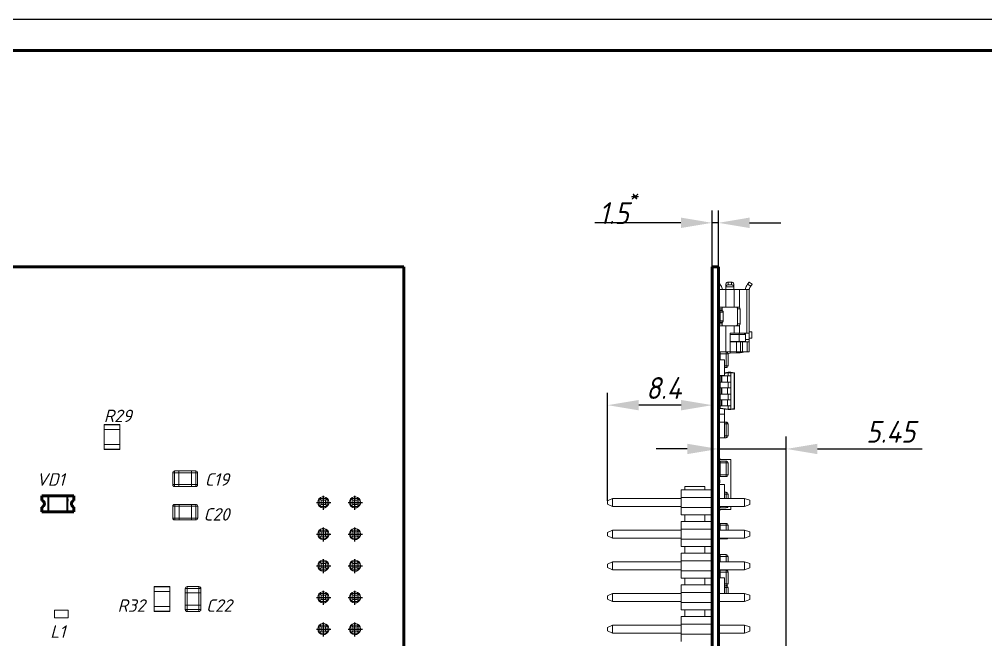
# Model space of a CAD drawing. Header units: millimetres. Extents: x 143 to 740, y 82 to 502.
# Drawn here: x 344.9 to 500, y 402.5 to 502 of the extents above; entities that cross this region are included whole.
import ezdxf

# ---------------------------------------------------------------- set-up
doc = ezdxf.new("R2010")
doc.units = ezdxf.units.MM
doc.header["$LTSCALE"] = 0.5
doc.linetypes.add('штрихпунктирная2', pattern=[12.7, 6.35, -3.175, 0, -3.175])
doc.layers.get('0').update_dxf_attribs({"lineweight": 60})
doc.layers.get('Defpoints').update_dxf_attribs({"color": 5})
doc.layers.add('Осевая', color=7, linetype='штрихпунктирная2')
doc.styles.get("Standard").update_dxf_attribs({"font": 'isocpeui.ttf', "width": 0.9})
doc.dimstyles.new('Standart', dxfattribs={"dimtxt": 5, "dimasz": 5, "dimexe": 2, "dimexo": 0, "dimgap": 1, "dimtad": 1, "dimtoh": 1, "dimdec": 0, "dimtxsty": 'Standard', "dimcen": 2.5, "dimadec": 0, "dimazin": 0, "dimtfac": 1, "dimtdec": 0, "dimtmove": 0, "dimatfit": 3, "dimldrblk": 'DOTSMALL', "dimfxl": 1, "dimarcsym": 0})

# ---------------------------------------------------------------- blocks, each defined once
blk = doc.blocks.new('*D42')
at = {"color": 0, "lineweight": -2, "transparency": 16777216}
for p, q in [((456.09, 462.33), (456.09, 438.15)), ((439.29, 424.81), (439.29, 442.15)), ((451.09, 440.15), (444.29, 440.15))]:
    blk.add_line(p, q, dxfattribs=at)
at = {"color": 0, "lineweight": -3, "transparency": 16777216}
for points in [[(444.29, 440.98), (444.29, 439.32), (439.29, 440.15)], [(451.09, 440.98), (451.09, 439.32), (456.09, 440.15)]]:
    blk.add_solid(points, dxfattribs=at)
at = {"layer": 'Defpoints', "color": 0, "lineweight": -3, "transparency": 16777216}
for p in [(456.09, 462.33), (439.29, 440.15), (439.29, 424.81)]:
    blk.add_point(p, dxfattribs=at)
at = {"color": 0, "lineweight": -3, "transparency": 16777216, "insert": (448.29, 442.9), "char_height": 5, "attachment_point": 5}
blk.add_mtext('{\\H0.7x;8.4}', dxfattribs=at)
blk = doc.blocks.new('_DotSmall')
at = {"color": 0, "linetype": 'ByBlock', "const_width": 0.5}
blk.add_lwpolyline([(-0.0625, 0, 1), (0.0625, 0, 1)], format="xyb", close=True, dxfattribs=at)
blk = doc.blocks.new('*D43')
at = {"color": 0, "lineweight": -2, "transparency": 16777216}
for p, q in [((457.06, 302.33), (457.06, 435.13)), ((467.96, 383.94), (467.96, 435.13)), ((452.06, 433.13), (447.06, 433.13)), ((457.06, 433.13), (467.96, 433.13)), ((472.96, 433.13), (489.77, 433.13))]:
    blk.add_line(p, q, dxfattribs=at)
at = {"color": 0, "lineweight": -3, "transparency": 16777216}
for points in [[(452.06, 433.96), (452.06, 432.29), (457.06, 433.13)], [(472.96, 433.96), (472.96, 432.29), (467.96, 433.13)]]:
    blk.add_solid(points, dxfattribs=at)
at = {"layer": 'Defpoints', "color": 0, "lineweight": -3, "transparency": 16777216}
for p in [(457.06, 433.13), (467.96, 383.94), (457.06, 302.33)]:
    blk.add_point(p, dxfattribs=at)
at = {"color": 0, "lineweight": -3, "transparency": 16777216, "insert": (484.73, 435.88), "char_height": 5, "attachment_point": 5}
blk.add_mtext('{\\H0.7x;5.45}', dxfattribs=at)
blk = doc.blocks.new('*D44')
at = {"color": 0, "lineweight": -2, "transparency": 16777216}
for p, q in [((456.06, 462.33), (456.06, 471.4)), ((457.06, 462.33), (457.06, 471.4)), ((451.06, 469.4), (437.25, 469.4)), ((457.06, 469.4), (456.06, 469.4)), ((462.06, 469.4), (467.06, 469.4))]:
    blk.add_line(p, q, dxfattribs=at)
at = {"color": 0, "lineweight": -3, "transparency": 16777216}
for points in [[(451.06, 470.24), (451.06, 468.57), (456.06, 469.4)], [(462.06, 470.24), (462.06, 468.57), (457.06, 469.4)]]:
    blk.add_solid(points, dxfattribs=at)
at = {"layer": 'Defpoints', "color": 0, "lineweight": -3, "transparency": 16777216}
for p in [(457.06, 469.4), (456.06, 462.33), (457.06, 462.33)]:
    blk.add_point(p, dxfattribs=at)
at = {"color": 0, "lineweight": -3, "transparency": 16777216, "insert": (441.05, 472.15), "char_height": 5, "attachment_point": 5}
blk.add_mtext('{\\H0.7x;1.5\\H0.7x;\\S*^ ;}', dxfattribs=at)

msp = doc.modelspace()

# ---------------------------------------------------------------- linework, layer by layer
msp.add_line((734.51, 497.05), (162.51, 497.05))
at = {"color": 7, "linetype": 'Continuous'}
for p, q in [((206.6, 462.33), (406.6, 462.33)), ((406.6, 462.33), (406.6, 302.33)), ((456.09, 302.33), (456.09, 462.33)), ((457.06, 462.33), (456.09, 462.33)), ((457.06, 302.33), (457.06, 462.33)), ((348.51, 425.61), (348.51, 424.86)), ((348.51, 425.61), (353.63, 425.61)), ((353.63, 425.61), (353.63, 424.86)), ((348.51, 423.79), (348.51, 423.05)), ((353.63, 423.79), (353.63, 423.05)), ((348.51, 423.05), (353.63, 423.05))]:
    msp.add_line(p, q, dxfattribs=at)
at = {"color": 7, "linetype": 'Continuous', "lineweight": 15}
for p, q in [((457.06, 459.86), (457.09, 459.89)), ((457.45, 459.36), (457.32, 459.56)), ((458.26, 459.18), (458.26, 459.61)), ((458.26, 459.18), (458.26, 459.11)), ((458.26, 459.11), (459.56, 459.11)), ((458.26, 458.69), (458.26, 459.11)), ((458.66, 459.89), (459.16, 459.89)), ((458.66, 459.89), (458.66, 459.47)), ((459.16, 459.47), (458.66, 459.47)), ((459.16, 459.47), (459.16, 459.89)), ((459.56, 459.61), (459.56, 459.18)), ((459.56, 459.18), (459.56, 459.11)), ((459.56, 459.11), (459.56, 458.69)), ((461.75, 459.56), (461.62, 459.36)), ((461.62, 459.36), (461.75, 459.56)), ((461.62, 459.36), (461.62, 459.36)), ((462.25, 459.22), (461.75, 459.56)), ((461.98, 459.89), (462.47, 459.55)), ((462.12, 459.02), (462.25, 459.22)), ((457.06, 458.69), (458.26, 458.69)), ((457.66, 458.69), (457.06, 458.69)), ((457.66, 458.69), (458.26, 458.69)), ((458.26, 458.69), (457.66, 458.69)), ((458.26, 458.69), (457.66, 458.69)), ((459.56, 458.69), (458.26, 458.69)), ((458.26, 458.69), (458.26, 455.89)), ((459.61, 458.69), (459.56, 458.69)), ((459.61, 455.89), (459.61, 458.69)), ((459.61, 458.69), (460.45, 458.69)), ((460.03, 458.69), (459.61, 458.69)), ((460.03, 458.69), (461.23, 458.69)), ((460.45, 458.69), (460.45, 455.85)), ((460.45, 458.69), (461.65, 458.69)), ((462.02, 458.69), (461.42, 458.69)), ((461.45, 458.96), (461.45, 458.96)), ((461.65, 458.69), (462.02, 458.69)), ((461.65, 451.69), (461.65, 458.69)), ((462.02, 458.69), (462.02, 451.69)), ((457.06, 455.59), (457.66, 455.59)), ((457.66, 455.39), (457.06, 455.39)), ((457.06, 455.29), (457.28, 455.29)), ((457.65, 455.29), (457.06, 455.29)), ((457.21, 455.19), (457.06, 455.19)), ((458.26, 455.89), (457.09, 455.89)), ((457.74, 455.89), (457.09, 455.89)), ((457.26, 455.23), (457.21, 455.19)), ((457.21, 453.59), (457.21, 455.19)), ((457.28, 455.29), (457.76, 455.29)), ((457.34, 455.09), (457.82, 455.09)), ((457.34, 453.69), (457.34, 455.09)), ((457.62, 455.29), (457.62, 455.29)), ((457.65, 455.29), (457.62, 455.29)), ((457.76, 455.29), (457.62, 455.29)), ((457.66, 455.39), (457.65, 455.29)), ((457.66, 455.59), (457.66, 455.39)), ((457.66, 455.29), (457.66, 455.39)), ((457.66, 455.29), (457.76, 455.29)), ((457.74, 455.89), (458.26, 455.89)), ((457.82, 453.69), (457.82, 455.09)), ((458.26, 455.89), (459.61, 455.89)), ((460.33, 455.89), (459.61, 455.89)), ((460.33, 455.89), (459.91, 455.89)), ((460.14, 455.59), (460.56, 455.59)), ((460.14, 453.19), (460.14, 455.59)), ((460.56, 455.59), (460.56, 453.19)), ((457.06, 453.59), (457.21, 453.59)), ((457.06, 453.49), (457.28, 453.49)), ((457.06, 453.49), (457.65, 453.49)), ((457.06, 453.39), (457.66, 453.39)), ((457.66, 453.19), (457.06, 453.19)), ((457.09, 452.89), (458.26, 452.89)), ((457.09, 452.89), (457.74, 452.89)), ((457.21, 453.59), (457.26, 453.55)), ((457.28, 453.49), (457.76, 453.49)), ((457.82, 453.69), (457.34, 453.69)), ((457.62, 453.49), (457.65, 453.49)), ((457.65, 453.49), (457.66, 453.39)), ((457.66, 453.39), (457.66, 453.49)), ((457.76, 453.49), (457.66, 453.49)), ((457.66, 453.39), (457.66, 453.19)), ((458.26, 452.89), (457.73, 452.89)), ((457.74, 452.89), (458.26, 452.89)), ((458.26, 452.89), (457.74, 452.89)), ((458.26, 452.89), (458.26, 448.69)), ((459.61, 452.89), (458.26, 452.89)), ((459.61, 451.69), (459.61, 452.89)), ((459.91, 452.89), (459.61, 452.89)), ((459.61, 452.89), (460.33, 452.89)), ((459.91, 452.89), (460.33, 452.89)), ((460.56, 453.19), (460.14, 453.19)), ((460.45, 452.93), (460.45, 451.69)), ((458.96, 450.29), (458.96, 451.69)), ((458.96, 451.69), (459.61, 451.69)), ((458.96, 451.49), (460.42, 451.49)), ((460.45, 451.69), (459.61, 451.69)), ((460.42, 451.49), (460.42, 451.69)), ((460.42, 450.39), (460.42, 451.49)), ((460.45, 451.69), (461.65, 451.69)), ((461.22, 451.69), (461.42, 451.49)), ((461.42, 451.49), (461.42, 451.69)), ((461.42, 451.69), (462.02, 451.69)), ((461.42, 451.49), (461.42, 450.39)), ((462.02, 451.69), (461.65, 451.69)), ((462.44, 451.93), (462.02, 451.93)), ((462.02, 451.69), (462.02, 450.69)), ((462.44, 451.93), (462.44, 450.91)), ((458.96, 450.39), (460.42, 450.39)), ((458.96, 448.69), (458.96, 450.29)), ((459.99, 450.29), (458.96, 450.29)), ((458.96, 450.29), (459.35, 450.29)), ((459.35, 450.29), (460.08, 450.29)), ((459.99, 448.69), (459.99, 450.29)), ((460.08, 450.29), (459.99, 450.29)), ((460.08, 450.29), (460.42, 450.29)), ((461.42, 450.39), (460.42, 450.39)), ((460.42, 450.29), (460.42, 450.39)), ((460.42, 450.29), (461.32, 450.29)), ((460.63, 450.29), (460.63, 448.69)), ((460.91, 450.29), (460.91, 448.69)), ((461.42, 450.39), (461.32, 450.29)), ((461.32, 450.29), (461.66, 450.29)), ((461.32, 450.29), (461.42, 450.29)), ((462.02, 450.69), (461.42, 450.69)), ((461.42, 450.39), (461.42, 450.29)), ((461.42, 450.29), (462.02, 450.29)), ((461.66, 450.29), (461.66, 448.69)), ((462.02, 450.29), (461.66, 450.29)), ((462.44, 450.91), (462.02, 450.91)), ((462.02, 450.69), (462.02, 450.29)), ((462.02, 450.29), (462.02, 448.69)), ((462.02, 449.89), (462.02, 449.79)), ((462.02, 449.79), (462.02, 448.69)), ((458.26, 448.69), (457.06, 448.69)), ((457.36, 448.38), (457.06, 448.38)), ((458.32, 448.68), (457.36, 448.68)), ((457.36, 448.68), (457.36, 448.38)), ((458.32, 448.38), (457.36, 448.38)), ((457.36, 448.38), (457.36, 447.43)), ((458.26, 448.69), (457.66, 448.69)), ((458.26, 448.69), (458.96, 448.69)), ((458.32, 448.68), (458.32, 448.38)), ((458.32, 448.38), (458.62, 448.38)), ((458.32, 446.48), (458.32, 448.38)), ((458.34, 448.69), (458.34, 448.68)), ((458.96, 448.47), (458.61, 448.44)), ((458.62, 448.38), (458.62, 446.48)), ((458.94, 448.69), (458.96, 448.47)), ((458.96, 448.69), (459.99, 448.69)), ((459.46, 448.69), (458.96, 448.69)), ((459.95, 448.53), (458.96, 448.47)), ((459.94, 448.69), (459.95, 448.53)), ((460.63, 448.69), (459.99, 448.69)), ((460.89, 448.59), (460.55, 448.57)), ((460.91, 448.69), (460.63, 448.69)), ((461.66, 448.69), (460.91, 448.69)), ((462.02, 448.69), (461.66, 448.69)), ((457.1, 447.43), (457.06, 447.43)), ((457.1, 447.43), (457.1, 444.93)), ((458.02, 447.43), (457.1, 447.43)), ((458.02, 444.93), (458.02, 447.43)), ((458.06, 447.43), (458.02, 447.43)), ((458.06, 444.93), (458.06, 447.43)), ((458.06, 446.48), (458.32, 446.48)), ((458.32, 446.18), (458.06, 446.18)), ((458.66, 445.43), (458.06, 445.35)), ((458.32, 446.48), (458.62, 446.48)), ((458.32, 446.18), (458.32, 446.48)), ((458.66, 445.43), (458.66, 445.33)), ((459.06, 445.43), (458.66, 445.43)), ((458.66, 445.33), (459.06, 445.33)), ((458.66, 445.33), (458.66, 444.83)), ((459.06, 445.43), (459.06, 445.33)), ((459.06, 445.43), (459.57, 445.36)), ((459.06, 445.33), (459.06, 444.83)), ((459.57, 445.26), (459.06, 445.33)), ((459.57, 445.26), (459.57, 439.59)), ((459.66, 445.26), (459.57, 445.26)), ((459.66, 445.26), (459.66, 439.59)), ((457.1, 444.93), (457.06, 444.93)), ((457.46, 444.83), (457.06, 444.83)), ((457.06, 443.83), (457.46, 443.83)), ((457.1, 444.93), (458.02, 444.93)), ((457.26, 444.93), (457.26, 444.83)), ((457.26, 443.83), (457.26, 442.93)), ((457.46, 443.83), (457.46, 444.83)), ((457.63, 444.83), (457.46, 444.83)), ((457.46, 443.83), (457.63, 443.83)), ((457.63, 443.83), (457.63, 444.83)), ((458.53, 444.83), (457.63, 444.83)), ((457.63, 443.83), (458.53, 443.83)), ((458.02, 444.93), (458.06, 444.93)), ((458.53, 444.83), (458.53, 443.83)), ((459.06, 444.83), (458.53, 444.83)), ((458.53, 443.83), (459.06, 443.83)), ((458.66, 443.83), (458.66, 442.93)), ((459.06, 443.83), (459.06, 444.83)), ((459.06, 443.83), (459.06, 442.93)), ((457.46, 442.93), (457.06, 442.93)), ((457.46, 441.93), (457.46, 442.93)), ((457.63, 442.93), (457.46, 442.93)), ((457.63, 441.93), (457.63, 442.93)), ((458.53, 442.93), (457.63, 442.93)), ((458.53, 442.93), (458.53, 441.93)), ((459.06, 442.93), (458.53, 442.93)), ((459.06, 441.93), (459.06, 442.93)), ((457.06, 441.93), (457.46, 441.93)), ((457.1, 441.18), (457.06, 441.18)), ((457.46, 441.03), (457.06, 441.03)), ((457.26, 441.18), (457.1, 441.18)), ((457.26, 441.93), (457.26, 441.03)), ((457.46, 441.93), (457.63, 441.93)), ((457.46, 440.03), (457.46, 441.03)), ((457.63, 441.03), (457.46, 441.03)), ((457.63, 441.93), (458.53, 441.93)), ((457.63, 440.03), (457.63, 441.03)), ((458.53, 441.03), (457.63, 441.03)), ((458.53, 441.93), (459.06, 441.93)), ((458.53, 441.03), (458.53, 440.03)), ((459.06, 441.03), (458.53, 441.03)), ((458.66, 441.93), (458.66, 441.03)), ((459.06, 441.93), (459.06, 441.03)), ((459.06, 440.03), (459.06, 441.03)), ((457.06, 440.03), (457.46, 440.03)), ((457.26, 440.03), (457.26, 439.69)), ((457.34, 439.69), (457.26, 439.69)), ((458.66, 439.53), (457.34, 439.69)), ((457.34, 439.59), (458.66, 439.43)), ((457.46, 440.03), (457.63, 440.03)), ((457.63, 440.03), (458.53, 440.03)), ((458.06, 438.68), (458.06, 439.5)), ((458.53, 440.03), (459.06, 440.03)), ((458.66, 440.03), (458.66, 439.53)), ((459.06, 439.53), (458.66, 439.53)), ((458.66, 439.53), (458.66, 439.43)), ((458.66, 439.43), (459.06, 439.43)), ((459.06, 440.03), (459.06, 439.53)), ((459.06, 439.53), (459.57, 439.59)), ((459.06, 439.53), (459.06, 439.43)), ((459.57, 439.49), (459.06, 439.43)), ((459.57, 439.59), (459.66, 439.59)), ((457.1, 438.68), (457.06, 438.68)), ((457.1, 437.43), (457.06, 437.43)), ((457.1, 438.68), (458.02, 438.68)), ((457.1, 437.43), (457.1, 434.93)), ((458.02, 437.43), (457.1, 437.43)), ((457.36, 437.43), (457.34, 437.43)), ((458.32, 437.43), (457.36, 437.43)), ((457.36, 437.43), (457.36, 437.43)), ((458.02, 438.68), (458.06, 438.68)), ((458.02, 434.93), (458.02, 437.43)), ((458.06, 437.43), (458.02, 437.43)), ((458.06, 437.43), (458.06, 438.68)), ((458.06, 434.93), (458.06, 437.43)), ((458.32, 437.43), (458.32, 437.13)), ((358.51, 437.05), (361.01, 437.05)), ((358.51, 437.05), (358.51, 437.01)), ((358.51, 437.01), (361.01, 437.01)), ((358.51, 436.25), (358.51, 437.01)), ((358.51, 436.25), (361.01, 436.25)), ((358.51, 436.25), (358.51, 433.85)), ((361.01, 437.01), (361.01, 437.05)), ((361.01, 437.01), (361.01, 436.25)), ((361.01, 433.85), (361.01, 436.25)), ((458.32, 437.13), (458.06, 437.13)), ((458.32, 437.13), (458.62, 437.13)), ((458.32, 435.23), (458.32, 437.13)), ((458.62, 437.13), (458.62, 435.23)), ((457.1, 434.93), (457.06, 434.93)), ((457.1, 434.93), (458.02, 434.93)), ((458.02, 434.93), (458.06, 434.93)), ((458.06, 435.23), (458.32, 435.23)), ((458.32, 434.93), (458.06, 434.93)), ((458.32, 435.23), (458.62, 435.23)), ((458.32, 434.93), (458.32, 435.23)), ((361.01, 433.85), (358.51, 433.85)), ((358.51, 433.09), (358.51, 433.85)), ((361.01, 433.09), (358.51, 433.09)), ((358.51, 433.09), (358.51, 433.05)), ((361.01, 433.05), (358.51, 433.05)), ((361.01, 433.85), (361.01, 433.09)), ((361.01, 433.05), (361.01, 433.09)), ((457.36, 431.53), (457.06, 431.53)), ((457.36, 431.43), (457.06, 431.43)), ((457.36, 431.43), (457.06, 431.43)), ((457.06, 431.43), (459.06, 431.43)), ((459.06, 431.43), (457.06, 431.43)), ((457.36, 431.43), (457.06, 431.43)), ((457.36, 431.43), (457.36, 431.53)), ((458.32, 431.18), (457.36, 431.18)), ((457.36, 431.18), (457.36, 430.88)), ((458.32, 431.18), (458.32, 430.88)), ((459.06, 431.43), (459.06, 431.43)), ((459.06, 425.19), (459.06, 431.43)), ((369.8, 429.3), (369.8, 429.6)), ((370.5, 429.6), (369.8, 429.6)), ((370.5, 429.3), (370.5, 429.6)), ((372.5, 429.6), (370.5, 429.6)), ((372.5, 429.6), (373.2, 429.6)), ((372.5, 429.3), (372.5, 429.6)), ((373.2, 429.6), (373.2, 429.3)), ((457.36, 430.88), (457.06, 430.88)), ((458.32, 430.88), (457.36, 430.88)), ((457.36, 430.88), (457.36, 428.98)), ((458.32, 430.88), (458.62, 430.88)), ((458.32, 428.98), (458.32, 430.88)), ((458.62, 430.88), (458.62, 428.98)), ((369.5, 429.3), (369.8, 429.3)), ((369.5, 427.4), (369.5, 429.3)), ((369.8, 429.3), (369.8, 427.4)), ((370.5, 429.3), (369.8, 429.3)), ((370.5, 427.4), (370.5, 429.3)), ((372.5, 429.3), (370.5, 429.3)), ((372.5, 427.4), (372.5, 429.3)), ((373.2, 429.3), (372.5, 429.3)), ((373.2, 429.3), (373.5, 429.3)), ((373.2, 427.4), (373.2, 429.3)), ((373.5, 429.3), (373.5, 427.4)), ((457.06, 428.98), (457.36, 428.98)), ((457.31, 428.68), (457.06, 428.68)), ((457.06, 428.18), (457.31, 428.18)), ((457.06, 428.18), (457.31, 428.18)), ((457.31, 428.68), (457.31, 428.68)), ((457.31, 428.18), (457.31, 427.68)), ((457.36, 428.98), (458.32, 428.98)), ((457.36, 428.98), (457.36, 428.68)), ((458.32, 428.68), (457.36, 428.68)), ((458.32, 428.98), (458.62, 428.98)), ((458.32, 428.68), (458.32, 428.98)), ((369.5, 427.4), (369.8, 427.4)), ((369.8, 427.4), (370.5, 427.4)), ((369.8, 427.4), (369.8, 427.1)), ((370.5, 427.1), (369.8, 427.1)), ((370.5, 427.4), (372.5, 427.4)), ((370.5, 427.4), (370.5, 427.1)), ((370.5, 427.1), (372.5, 427.1)), ((373.2, 427.4), (372.5, 427.4)), ((372.5, 427.4), (372.5, 427.1)), ((373.2, 427.1), (372.5, 427.1)), ((373.2, 427.1), (373.2, 427.4)), ((373.5, 427.4), (373.2, 427.4)), ((451.09, 426.55), (451.69, 426.55)), ((451.09, 425.35), (451.09, 426.55)), ((451.69, 426.55), (451.69, 427.09)), ((454.89, 427.09), (451.69, 427.09)), ((451.69, 426.55), (454.89, 426.55)), ((454.89, 427.09), (454.89, 426.55)), ((454.89, 426.55), (456.09, 426.55)), ((457.31, 427.68), (457.06, 427.68)), ((457.1, 427.43), (457.06, 427.43)), ((458.02, 427.43), (457.1, 427.43)), ((458.06, 427.43), (458.02, 427.43)), ((458.06, 425.19), (458.06, 427.43)), ((393.32, 424.89), (393.02, 425.19)), ((393.02, 425.19), (394.3, 425.19)), ((393.02, 423.91), (393.02, 425.19)), ((394.3, 425.19), (393.03, 425.19)), ((394.3, 425.19), (394, 424.89)), ((394.3, 425.19), (394.3, 423.91)), ((398.4, 424.89), (398.1, 425.19)), ((398.1, 425.19), (399.38, 425.19)), ((398.1, 423.91), (398.1, 425.19)), ((399.38, 425.19), (398.11, 425.19)), ((399.08, 424.89), (399.38, 425.19)), ((399.38, 425.19), (399.38, 423.91)), ((439.29, 424.81), (440.09, 425.19)), ((440.09, 425.19), (440.09, 423.91)), ((440.09, 425.19), (451.09, 425.19)), ((451.09, 425.35), (456.09, 425.35)), ((451.09, 423.75), (451.09, 425.35)), ((461.27, 425.19), (457.06, 425.19)), ((458.32, 426.18), (458.06, 426.18)), ((458.32, 425.88), (458.06, 425.88)), ((458.32, 426.18), (458.32, 425.88)), ((458.32, 425.88), (458.62, 425.88)), ((458.32, 425.19), (458.32, 425.88)), ((458.62, 425.88), (458.62, 425.19)), ((461.27, 423.91), (461.27, 425.19)), ((462.09, 424.89), (461.27, 425.19)), ((369.52, 423.94), (369.82, 423.94)), ((369.52, 422.04), (369.52, 423.94)), ((369.82, 423.94), (369.82, 424.24)), ((370.52, 424.24), (369.82, 424.24)), ((369.82, 423.94), (369.82, 422.04)), ((370.52, 423.94), (369.82, 423.94)), ((370.52, 423.94), (370.52, 424.24)), ((372.52, 424.24), (370.52, 424.24)), ((370.52, 422.04), (370.52, 423.94)), ((372.52, 423.94), (370.52, 423.94)), ((372.52, 424.24), (373.22, 424.24)), ((372.52, 423.94), (372.52, 424.24)), ((372.52, 422.04), (372.52, 423.94)), ((373.22, 423.94), (372.52, 423.94)), ((373.22, 424.24), (373.22, 423.94)), ((373.22, 423.94), (373.52, 423.94)), ((373.22, 422.04), (373.22, 423.94)), ((373.52, 423.94), (373.52, 422.04)), ((393.32, 424.21), (393.02, 423.91)), ((394.3, 423.91), (393.02, 423.91)), ((393.32, 424.89), (394, 424.89)), ((393.32, 424.21), (393.32, 424.89)), ((394, 424.21), (393.32, 424.21)), ((394, 424.89), (394, 424.21)), ((394.3, 423.91), (394, 424.21)), ((398.1, 423.91), (398.4, 424.21)), ((399.38, 423.91), (398.1, 423.91)), ((398.4, 424.89), (399.08, 424.89)), ((398.4, 424.21), (398.4, 424.89)), ((399.08, 424.21), (398.4, 424.21)), ((399.08, 424.89), (399.08, 424.21)), ((399.38, 423.91), (399.08, 424.21)), ((439.29, 424.81), (439.29, 424.28)), ((439.29, 424.28), (440.09, 423.91)), ((440.09, 423.91), (451.09, 423.91)), ((451.09, 423.75), (456.09, 423.75)), ((451.09, 422.55), (451.09, 423.75)), ((461.27, 423.91), (457.06, 423.91)), ((457.06, 423.43), (459.06, 423.43)), ((457.35, 423.43), (457.35, 423.33)), ((457.36, 423.91), (457.36, 423.68)), ((458.32, 423.68), (457.36, 423.68)), ((458.32, 423.68), (458.32, 423.91)), ((459.06, 423.43), (459.06, 423.91)), ((461.27, 423.91), (462.09, 424.21)), ((462.09, 424.21), (462.09, 424.89)), ((369.52, 422.04), (369.82, 422.04)), ((369.82, 422.04), (370.52, 422.04)), ((369.82, 422.04), (369.82, 421.74)), ((370.52, 422.04), (372.52, 422.04)), ((370.52, 422.04), (370.52, 421.74)), ((373.22, 422.04), (372.52, 422.04)), ((372.52, 422.04), (372.52, 421.74)), ((373.22, 421.74), (373.22, 422.04)), ((373.52, 422.04), (373.22, 422.04)), ((451.69, 422.55), (451.09, 422.55)), ((451.69, 422.55), (454.89, 422.55)), ((451.69, 421.47), (451.69, 422.55)), ((456.09, 422.55), (454.89, 422.55)), ((454.89, 422.55), (454.89, 421.47)), ((457.06, 423.33), (457.35, 423.33)), ((370.52, 421.74), (369.82, 421.74)), ((370.52, 421.74), (372.52, 421.74)), ((373.22, 421.74), (372.52, 421.74)), ((451.09, 421.47), (451.69, 421.47)), ((451.09, 420.27), (451.09, 421.47)), ((451.09, 420.27), (456.09, 420.27)), ((451.09, 418.67), (451.09, 420.27)), ((451.69, 421.47), (454.89, 421.47)), ((454.89, 421.47), (456.09, 421.47)), ((457.36, 420.88), (457.06, 420.88)), ((458.32, 421.18), (457.36, 421.18)), ((457.36, 421.18), (457.36, 420.88)), ((458.32, 420.88), (457.36, 420.88)), ((457.36, 420.88), (457.36, 420.11)), ((458.32, 421.18), (458.32, 420.88)), ((458.32, 420.88), (458.62, 420.88)), ((458.32, 420.11), (458.32, 420.88)), ((458.62, 420.88), (458.62, 420.11)), ((393.32, 419.81), (393.02, 420.11)), ((393.02, 420.11), (394.3, 420.11)), ((393.02, 418.83), (393.02, 420.11)), ((393.32, 419.13), (393.02, 418.83)), ((394.3, 418.83), (393.02, 418.83)), ((394.3, 420.11), (393.03, 420.11)), ((393.32, 419.81), (394, 419.81)), ((393.32, 419.13), (393.32, 419.81)), ((394, 419.13), (393.32, 419.13)), ((394.3, 420.11), (394, 419.81)), ((394, 419.81), (394, 419.13)), ((394.3, 418.83), (394, 419.13)), ((394.3, 420.11), (394.3, 418.83)), ((398.4, 419.81), (398.1, 420.11)), ((398.1, 420.11), (399.38, 420.11)), ((398.1, 418.83), (398.1, 420.11)), ((398.1, 418.83), (398.4, 419.13)), ((399.38, 418.83), (398.1, 418.83)), ((399.38, 420.11), (398.11, 420.11)), ((398.4, 419.81), (399.08, 419.81)), ((398.4, 419.13), (398.4, 419.81)), ((399.08, 419.13), (398.4, 419.13)), ((399.08, 419.81), (399.38, 420.11)), ((399.08, 419.81), (399.08, 419.13)), ((399.38, 418.83), (399.08, 419.13)), ((399.38, 420.11), (399.38, 418.83)), ((439.29, 419.73), (440.09, 420.11)), ((439.29, 419.73), (439.29, 419.2)), ((439.29, 419.2), (440.09, 418.83)), ((440.09, 420.11), (440.09, 418.83)), ((440.09, 420.11), (451.09, 420.11)), ((440.09, 418.83), (451.09, 418.83)), ((461.27, 420.11), (457.06, 420.11)), ((461.27, 418.83), (457.06, 418.83)), ((457.36, 418.83), (457.36, 418.68)), ((458.32, 418.68), (458.32, 418.83)), ((461.27, 418.83), (461.27, 420.11)), ((462.09, 419.81), (461.27, 420.11)), ((461.27, 418.83), (462.09, 419.13)), ((462.09, 419.13), (462.09, 419.81)), ((451.09, 418.67), (456.09, 418.67)), ((451.09, 417.47), (451.09, 418.67)), ((451.69, 417.47), (451.09, 417.47)), ((451.69, 417.47), (454.89, 417.47)), ((451.69, 416.39), (451.69, 417.47)), ((456.09, 417.47), (454.89, 417.47)), ((454.89, 417.47), (454.89, 416.39)), ((458.32, 418.68), (457.36, 418.68)), ((451.09, 416.39), (451.69, 416.39)), ((451.09, 415.19), (451.09, 416.39)), ((451.69, 416.39), (454.89, 416.39)), ((454.89, 416.39), (456.09, 416.39)), ((457.36, 415.88), (457.06, 415.88)), ((458.32, 416.18), (457.36, 416.18)), ((457.36, 416.18), (457.36, 415.88)), ((458.32, 415.88), (457.36, 415.88)), ((457.36, 415.88), (457.36, 415.03)), ((458.32, 416.18), (458.32, 415.88)), ((458.32, 415.88), (458.62, 415.88)), ((458.32, 415.03), (458.32, 415.88)), ((458.62, 415.88), (458.62, 415.03)), ((393.32, 414.73), (393.02, 415.03)), ((393.02, 415.03), (394.3, 415.03)), ((393.02, 413.75), (393.02, 415.03)), ((393.32, 414.05), (393.02, 413.75)), ((394.3, 415.03), (393.03, 415.03)), ((393.32, 414.73), (394, 414.73)), ((393.32, 414.05), (393.32, 414.73)), ((394, 414.05), (393.32, 414.05)), ((394.3, 415.03), (394, 414.73)), ((394, 414.73), (394, 414.05)), ((394.3, 413.75), (394, 414.05)), ((394.3, 415.03), (394.3, 413.75)), ((398.4, 414.73), (398.1, 415.03)), ((398.1, 415.03), (399.38, 415.03)), ((398.1, 413.75), (398.1, 415.03)), ((398.1, 413.75), (398.4, 414.05)), ((399.38, 415.03), (398.11, 415.03)), ((398.4, 414.73), (399.08, 414.73)), ((398.4, 414.05), (398.4, 414.73)), ((399.08, 414.05), (398.4, 414.05)), ((399.08, 414.73), (399.38, 415.03)), ((399.08, 414.73), (399.08, 414.05)), ((399.38, 413.75), (399.08, 414.05)), ((399.38, 415.03), (399.38, 413.75)), ((439.29, 414.65), (440.09, 415.03)), ((439.29, 414.65), (439.29, 414.12)), ((439.29, 414.12), (440.09, 413.75)), ((440.09, 415.03), (440.09, 413.75)), ((440.09, 415.03), (451.09, 415.03)), ((451.09, 415.19), (456.09, 415.19)), ((451.09, 413.59), (451.09, 415.19)), ((461.27, 415.03), (457.06, 415.03)), ((461.27, 413.75), (461.27, 415.03)), ((462.09, 414.73), (461.27, 415.03)), ((462.09, 414.05), (461.27, 413.75)), ((462.09, 414.05), (462.09, 414.73)), ((394.3, 413.75), (393.02, 413.75)), ((399.38, 413.75), (398.1, 413.75)), ((440.09, 413.75), (451.09, 413.75)), ((451.09, 413.59), (456.09, 413.59)), ((451.09, 412.39), (451.09, 413.59)), ((461.27, 413.75), (457.06, 413.75)), ((457.1, 413.68), (457.06, 413.68)), ((457.36, 413.38), (457.06, 413.38)), ((457.34, 413.68), (457.1, 413.68)), ((457.36, 413.75), (457.36, 413.68)), ((457.36, 413.68), (457.36, 413.38)), ((458.32, 413.68), (457.36, 413.68)), ((458.32, 413.38), (457.36, 413.38)), ((457.36, 413.38), (457.36, 412.43)), ((458.32, 413.68), (458.32, 413.75)), ((458.32, 413.68), (458.32, 413.38)), ((458.32, 413.38), (458.62, 413.38)), ((458.32, 411.48), (458.32, 413.38)), ((458.62, 413.38), (458.62, 411.48)), ((366.51, 411.05), (369.01, 411.05)), ((366.51, 411.05), (366.51, 411.01)), ((366.51, 411.01), (369.01, 411.01)), ((366.51, 410.25), (366.51, 411.01)), ((369.01, 411.01), (369.01, 411.05)), ((369.01, 411.01), (369.01, 410.25)), ((371.81, 410.75), (371.81, 411.05)), ((371.81, 411.05), (373.71, 411.05)), ((373.71, 411.05), (373.71, 410.75)), ((451.69, 412.39), (451.09, 412.39)), ((451.09, 411.31), (451.69, 411.31)), ((451.09, 410.11), (451.09, 411.31)), ((451.69, 412.39), (454.89, 412.39)), ((451.69, 411.31), (451.69, 412.39)), ((451.69, 411.31), (454.89, 411.31)), ((456.09, 412.39), (454.89, 412.39)), ((454.89, 412.39), (454.89, 411.31)), ((454.89, 411.31), (456.09, 411.31)), ((457.1, 412.43), (457.06, 412.43)), ((458.02, 412.43), (457.1, 412.43)), ((458.06, 412.43), (458.02, 412.43)), ((458.06, 409.95), (458.06, 412.43)), ((458.06, 411.48), (458.32, 411.48)), ((458.32, 411.18), (458.06, 411.18)), ((458.32, 411.48), (458.62, 411.48)), ((458.32, 411.18), (458.32, 411.48)), ((458.32, 411.18), (458.32, 410.88)), ((366.51, 410.25), (369.01, 410.25)), ((366.51, 410.25), (366.51, 407.85)), ((369.01, 407.85), (369.01, 410.25)), ((371.51, 410.75), (371.81, 410.75)), ((371.51, 410.05), (371.51, 410.75)), ((371.51, 410.05), (371.51, 408.05)), ((371.81, 410.05), (371.51, 410.05)), ((371.81, 410.75), (371.81, 410.05)), ((373.71, 410.75), (371.81, 410.75)), ((371.81, 410.05), (371.81, 408.05)), ((373.71, 410.05), (371.81, 410.05)), ((373.71, 410.75), (373.71, 410.05)), ((374.01, 410.75), (373.71, 410.75)), ((373.71, 410.05), (374.01, 410.05)), ((373.71, 408.05), (373.71, 410.05)), ((374.01, 410.75), (374.01, 410.05)), ((374.01, 408.05), (374.01, 410.05)), ((393.32, 409.65), (393.02, 409.95)), ((393.02, 409.95), (394.3, 409.95)), ((393.02, 408.67), (393.02, 409.95)), ((394.3, 409.95), (393.03, 409.95)), ((393.32, 409.65), (394, 409.65)), ((393.32, 408.97), (393.32, 409.65)), ((394.3, 409.95), (394, 409.65)), ((394, 409.65), (394, 408.97)), ((394.3, 409.95), (394.3, 408.67)), ((398.4, 409.65), (398.1, 409.95)), ((398.1, 409.95), (399.38, 409.95)), ((398.1, 408.67), (398.1, 409.95)), ((399.38, 409.95), (398.11, 409.95)), ((398.4, 409.65), (399.08, 409.65)), ((398.4, 408.97), (398.4, 409.65)), ((399.08, 409.65), (399.38, 409.95)), ((399.08, 409.65), (399.08, 408.97)), ((399.38, 409.95), (399.38, 408.67)), ((439.29, 409.57), (440.09, 409.95)), ((439.29, 409.57), (439.29, 409.04)), ((440.09, 409.95), (440.09, 408.67)), ((440.09, 409.95), (451.09, 409.95)), ((451.09, 410.11), (456.09, 410.11)), ((451.09, 408.51), (451.09, 410.11)), ((461.27, 409.95), (457.06, 409.95)), ((458.32, 410.88), (458.06, 410.88)), ((458.32, 410.88), (458.62, 410.88)), ((458.32, 409.95), (458.32, 410.88)), ((458.62, 410.88), (458.62, 409.95)), ((461.27, 408.67), (461.27, 409.95)), ((462.09, 409.65), (461.27, 409.95)), ((462.09, 408.97), (462.09, 409.65)), ((369.01, 407.85), (366.51, 407.85)), ((366.51, 407.09), (366.51, 407.85)), ((369.01, 407.85), (369.01, 407.09)), ((371.81, 408.05), (371.51, 408.05)), ((371.51, 408.05), (371.51, 407.35)), ((373.71, 408.05), (371.81, 408.05)), ((371.81, 408.05), (371.81, 407.35)), ((373.71, 407.35), (373.71, 408.05)), ((373.71, 408.05), (374.01, 408.05)), ((374.01, 408.05), (374.01, 407.35)), ((393.32, 408.97), (393.02, 408.67)), ((394.3, 408.67), (393.02, 408.67)), ((394, 408.97), (393.32, 408.97)), ((394.3, 408.67), (394, 408.97)), ((398.1, 408.67), (398.4, 408.97)), ((399.38, 408.67), (398.1, 408.67)), ((399.08, 408.97), (398.4, 408.97)), ((399.38, 408.67), (399.08, 408.97)), ((439.29, 409.04), (440.09, 408.67)), ((440.09, 408.67), (451.09, 408.67)), ((451.09, 408.51), (456.09, 408.51)), ((451.09, 407.31), (451.09, 408.51)), ((461.27, 408.67), (457.06, 408.67)), ((461.27, 408.67), (462.09, 408.97)), ((350.51, 407.25), (350.51, 406.05)), ((352.71, 407.25), (350.51, 407.25)), ((352.71, 406.05), (352.71, 407.25)), ((369.01, 407.09), (366.51, 407.09)), ((366.51, 407.09), (366.51, 407.05)), ((369.01, 407.05), (366.51, 407.05)), ((369.01, 407.05), (369.01, 407.09)), ((371.81, 407.35), (371.51, 407.35)), ((371.81, 407.35), (373.71, 407.35)), ((371.81, 407.05), (371.81, 407.35)), ((373.71, 407.05), (371.81, 407.05)), ((373.71, 407.05), (373.71, 407.35)), ((373.71, 407.35), (374.01, 407.35)), ((451.69, 407.31), (451.09, 407.31)), ((451.69, 407.31), (454.89, 407.31)), ((451.69, 406.23), (451.69, 407.31)), ((456.09, 407.31), (454.89, 407.31)), ((454.89, 407.31), (454.89, 406.23)), ((350.51, 406.05), (352.71, 406.05)), ((393.32, 404.57), (393.02, 404.87)), ((393.02, 404.87), (394.3, 404.87)), ((393.02, 403.59), (393.02, 404.87)), ((394.3, 404.87), (393.03, 404.87)), ((394.3, 404.87), (394, 404.57)), ((394.3, 404.87), (394.3, 403.59)), ((398.4, 404.57), (398.1, 404.87)), ((398.1, 404.87), (399.38, 404.87)), ((398.1, 403.59), (398.1, 404.87)), ((399.38, 404.87), (398.11, 404.87)), ((399.08, 404.57), (399.38, 404.87)), ((399.38, 404.87), (399.38, 403.59)), ((439.29, 404.49), (440.09, 404.87)), ((440.09, 404.87), (440.09, 403.59)), ((440.09, 404.87), (451.09, 404.87)), ((451.09, 406.23), (451.69, 406.23)), ((451.09, 405.03), (451.09, 406.23)), ((451.09, 405.03), (456.09, 405.03)), ((451.09, 403.43), (451.09, 405.03)), ((451.69, 406.23), (454.89, 406.23)), ((454.89, 406.23), (456.09, 406.23)), ((461.27, 404.87), (457.06, 404.87)), ((461.27, 403.59), (461.27, 404.87)), ((462.09, 404.57), (461.27, 404.87)), ((393.32, 403.89), (393.02, 403.59)), ((394.3, 403.59), (393.02, 403.59)), ((393.32, 404.57), (394, 404.57)), ((393.32, 403.89), (393.32, 404.57)), ((394, 403.89), (393.32, 403.89)), ((394, 404.57), (394, 403.89)), ((394.3, 403.59), (394, 403.89)), ((398.1, 403.59), (398.4, 403.89)), ((399.38, 403.59), (398.1, 403.59)), ((398.4, 404.57), (399.08, 404.57)), ((398.4, 403.89), (398.4, 404.57)), ((399.08, 403.89), (398.4, 403.89)), ((399.08, 404.57), (399.08, 403.89)), ((399.38, 403.59), (399.08, 403.89)), ((439.29, 404.49), (439.29, 403.96)), ((439.29, 403.96), (440.09, 403.59)), ((440.09, 403.59), (451.09, 403.59)), ((451.09, 403.43), (456.09, 403.43)), ((451.09, 402.23), (451.09, 403.43)), ((457.06, 403.59), (461.27, 403.59)), ((461.27, 403.59), (462.09, 403.89)), ((462.09, 403.89), (462.09, 404.57))]:
    msp.add_line(p, q, dxfattribs=at)
at = {"color": 8, "linetype": 'Continuous', "lineweight": 15}
for p, q in [((457.32, 459.56), (457.06, 459.38)), ((461.23, 451.68), (461.23, 451.69)), ((458.96, 450.29), (458.96, 450.39)), ((458.54, 448.69), (458.55, 448.56)), ((459.95, 448.53), (459.94, 448.69)), ((460.55, 448.69), (460.55, 448.57)), ((458.06, 445.25), (458.66, 445.33)), ((457.34, 444.83), (457.34, 444.93)), ((457.34, 442.93), (457.34, 443.83)), ((457.1, 441.18), (457.1, 441.03)), ((457.34, 441.03), (457.34, 441.93)), ((457.1, 440.03), (457.1, 438.68)), ((457.34, 439.69), (457.34, 440.03)), ((458.02, 438.68), (458.02, 439.5)), ((457.1, 438.68), (457.1, 437.43)), ((458.02, 437.43), (458.02, 438.68)), ((457.1, 427.43), (457.1, 425.19)), ((458.02, 425.19), (458.02, 427.43)), ((457.1, 413.68), (457.1, 413.53)), ((457.1, 412.43), (457.1, 409.95)), ((458.02, 409.95), (458.02, 412.43))]:
    msp.add_line(p, q, dxfattribs=at)
at = {"color": 7, "linetype": 'Continuous', "lineweight": 25}
for p, q in [((348.51, 424.86), (348.51, 425.61)), ((353.63, 425.61), (348.51, 425.61)), ((349.55, 425.52), (349.47, 425.61)), ((352.67, 425.61), (349.47, 425.61)), ((349.47, 425.61), (349.47, 423.05)), ((352.58, 425.52), (349.55, 425.52)), ((349.55, 425.52), (349.55, 423.13)), ((352.58, 425.52), (352.67, 425.61)), ((352.58, 423.13), (352.58, 425.52)), ((352.67, 423.05), (352.67, 425.61)), ((352.67, 425.06), (352.67, 424.77)), ((353.63, 424.86), (353.63, 425.61)), ((348.51, 423.05), (348.51, 423.79)), ((349.47, 423.8), (349.47, 423.56)), ((353.63, 423.05), (353.63, 423.79)), ((353.63, 423.05), (348.51, 423.05)), ((349.55, 423.13), (349.47, 423.05)), ((349.47, 423.05), (352.67, 423.05)), ((349.55, 423.13), (352.58, 423.13)), ((352.58, 423.13), (352.67, 423.05))]:
    msp.add_line(p, q, dxfattribs=at)
at = {"color": 7, "linetype": 'Continuous', "lineweight": 15, "flags": 128}
for points in [[(457.09, 459.89), (457.1, 459.88), (457.11, 459.86), (457.13, 459.83), (457.16, 459.79), (457.19, 459.74), (457.23, 459.68), (457.27, 459.62), (457.32, 459.56)], [(457.32, 459.56), (457.27, 459.62), (457.23, 459.68), (457.19, 459.74), (457.16, 459.79), (457.13, 459.83), (457.11, 459.86), (457.1, 459.88), (457.09, 459.89)], [(457.09, 459.89), (457.1, 459.88), (457.11, 459.86), (457.13, 459.83), (457.16, 459.79), (457.19, 459.74), (457.23, 459.68), (457.27, 459.62), (457.32, 459.56)], [(461.75, 459.56), (461.8, 459.62), (461.84, 459.68), (461.88, 459.74), (461.91, 459.79), (461.94, 459.83), (461.96, 459.86), (461.97, 459.88), (461.98, 459.89)], [(461.98, 459.89), (461.97, 459.88), (461.96, 459.86), (461.94, 459.83), (461.91, 459.79), (461.88, 459.74), (461.84, 459.68), (461.8, 459.62), (461.75, 459.56)], [(462.47, 459.55), (462.47, 459.55), (462.46, 459.53), (462.44, 459.5), (462.41, 459.46), (462.38, 459.41), (462.34, 459.35), (462.29, 459.29), (462.25, 459.22)], [(457.82, 455.09), (457.81, 455.13), (457.81, 455.17), (457.81, 455.2), (457.8, 455.23), (457.79, 455.26), (457.78, 455.27), (457.77, 455.29), (457.76, 455.29)], [(457.76, 453.49), (457.77, 453.49), (457.78, 453.5), (457.79, 453.52), (457.8, 453.55), (457.81, 453.58), (457.81, 453.61), (457.81, 453.65), (457.82, 453.69)], [(460.55, 448.57), (460.44, 448.56), (460.32, 448.55), (460.22, 448.55), (460.13, 448.54), (460.06, 448.54), (460, 448.53), (459.97, 448.53), (459.95, 448.53)], [(460.89, 448.59), (461.12, 448.63), (461.29, 448.69)], [(392.77, 424.56), (392.84, 424.21), (393.02, 423.93)], [(392.77, 424.56), (392.84, 424.21), (393.02, 423.93)], [(397.85, 424.56), (397.92, 424.21), (398.1, 423.93)], [(392.77, 419.48), (392.84, 419.13), (393.02, 418.85)], [(397.85, 419.48), (397.92, 419.13), (398.1, 418.85)], [(392.77, 414.4), (392.84, 414.05), (393.02, 413.77)], [(397.85, 414.4), (397.92, 414.05), (398.1, 413.77)], [(392.77, 409.32), (392.84, 408.97), (393.02, 408.69)], [(397.85, 409.32), (397.92, 408.97), (398.1, 408.69)], [(392.77, 404.24), (392.84, 403.89), (393.02, 403.61)], [(397.85, 404.24), (397.92, 403.89), (398.1, 403.61)]]:
    msp.add_lwpolyline(points, dxfattribs=at)
at = {"color": 7, "linetype": 'Continuous', "lineweight": 15}
for centre, radius, start, end in [((456.46, 458.69), 1.2, 0, 34), ((456.46, 458.69), 1.2, 0, 34), ((458.61, 459.54), 0.357, 82.0199, 168.7327), ((458.61, 459.11), 0.357, 82.0198, 168.7327), ((459.2, 459.54), 0.357, 11.2673, 97.9801), ((459.2, 459.11), 0.357, 11.2673, 97.9802), ((462.62, 458.69), 1.2, 146, 180), ((462.62, 458.69), 1.2, 146, 167.1113), ((462.62, 458.69), 0.6, 146, 180), ((462.62, 458.69), 0.6, 167.1113, 180), ((459.81, 455.6), 0.333, 357.5966, 48.0468), ((460.22, 455.6), 0.333, 357.5965, 48.0468), ((459.81, 453.18), 0.333, 311.9532, 2.4035), ((460.22, 453.18), 0.333, 311.9532, 2.4034), ((458.96, 449.89), 0.5, 53.1301, 90), ((457.36, 448.38), 0.3, 90, 180), ((458.32, 448.38), 0.3, 0, 90), ((458.32, 446.48), 0.3, 270, 0), ((459.36, 445.31), 0.213, 346.5214, 13.4786), ((459.56, 445.26), 0.1, 0, 83), ((457.36, 439.69), 0.1, 180, 263), ((457.55, 439.64), 0.213, 166.5349, 193.4651), ((459.36, 439.54), 0.213, 346.535, 13.465), ((459.56, 439.59), 0.1, 277, 0), ((458.32, 437.13), 0.3, 0, 90), ((458.32, 435.23), 0.3, 270, 0), ((457.36, 430.88), 0.3, 90, 180), ((458.32, 430.88), 0.3, 0, 90), ((369.8, 429.3), 0.3, 90, 180), ((373.2, 429.3), 0.3, 0, 90), ((457.36, 428.98), 0.3, 180, 270), ((458.32, 428.98), 0.3, 270, 0), ((369.8, 427.4), 0.3, 180, 270), ((373.2, 427.4), 0.3, 270, 0), ((393.67, 424.56), 0.9, 226.2553, 180), ((398.75, 424.56), 0.9, 226.2553, 180), ((458.32, 425.88), 0.3, 0, 90), ((369.82, 423.94), 0.3, 90, 180), ((373.22, 423.94), 0.3, 0, 90), ((457.36, 423.98), 0.3, 193.5751, 270), ((458.32, 423.98), 0.3, 270, 346.4249), ((369.82, 422.04), 0.3, 180, 270), ((373.22, 422.04), 0.3, 270, 0), ((393.67, 419.48), 0.9, 226.2553, 180), ((398.75, 419.48), 0.9, 226.2553, 180), ((457.36, 420.88), 0.3, 90, 180), ((458.32, 420.88), 0.3, 0, 90), ((457.36, 418.98), 0.3, 210.0917, 270), ((458.32, 418.98), 0.3, 270, 329.9082), ((457.36, 415.88), 0.3, 90, 180), ((458.32, 415.88), 0.3, 0, 90), ((393.67, 414.4), 0.9, 226.2553, 180), ((398.75, 414.4), 0.9, 226.2553, 180), ((457.36, 413.38), 0.3, 90, 180), ((457.36, 413.98), 0.3, 230.1793, 270), ((458.32, 413.98), 0.3, 270, 309.8206), ((458.32, 413.38), 0.3, 0, 90), ((371.81, 410.75), 0.3, 90, 180), ((373.71, 410.75), 0.3, 0, 90), ((458.32, 411.48), 0.3, 270, 0), ((458.32, 410.88), 0.3, 0, 90), ((393.67, 409.32), 0.9, 226.2553, 180), ((398.75, 409.32), 0.9, 226.2553, 180), ((371.81, 407.35), 0.3, 180, 270), ((373.71, 407.35), 0.3, 270, 0), ((393.67, 404.24), 0.9, 226.2553, 180), ((398.75, 404.24), 0.9, 226.2553, 180)]:
    msp.add_arc(centre, radius, start, end, dxfattribs=at)
at = {"color": 7, "linetype": 'Continuous'}
for centre, start, end in [((348.35, 424.33), 286.6015, 73.3985), ((353.79, 424.33), 106.6015, 253.3985)]:
    msp.add_arc(centre, 0.56, start, end, dxfattribs=at)
at = {"color": 7, "linetype": 'Continuous', "lineweight": 25}
for centre, start, end in [((348.35, 424.33), 286.6015, 73.3985), ((353.79, 424.33), 106.6015, 253.3985)]:
    msp.add_arc(centre, 0.56, start, end, dxfattribs=at)
at = {"color": 7, "linetype": 'Continuous', "lineweight": 15}
for centre, major_axis, ratio, start_param, end_param in [((457.09, 455.09), (0.198, 0.198), 0.148216, 5.644932, 6.43033), ((457.09, 455.09), (0.249, 0), 0.801881, 0, 0.785398), ((457.09, 453.69), (0.249, 0), 0.801881, 5.497787, 6.283185), ((457.09, 453.69), (0.198, -0.198), 0.148216, 6.136041, 6.921439)]:
    msp.add_ellipse(centre, major_axis=major_axis, ratio=ratio, start_param=start_param, end_param=end_param, dxfattribs=at)
for points, knots in [([(461.42, 458.69), (461.41, 458.69), (461.4, 458.69), (461.34, 458.69), (461.26, 458.69), (461.23, 458.69)], [0, 0, 0, 0, 0.2701453, 0.6886394, 1, 1, 1, 1]), ([(457.09, 455.89), (457.09, 455.89), (457.07, 455.88), (457.06, 455.83), (457.06, 455.76), (457.06, 455.67), (457.06, 455.61), (457.06, 455.59)], [0, 0, 0, 0, 0.212748, 0.42568, 0.63525, 0.846165, 1, 1, 1, 1]), ([(457.74, 455.89), (457.72, 455.89), (457.69, 455.88), (457.67, 455.84), (457.66, 455.77), (457.66, 455.68), (457.66, 455.62), (457.66, 455.59)], [0, 0, 0, 0, 0.2068584, 0.4143708, 0.6096516, 0.808269, 1, 1, 1, 1]), ([(460.45, 455.85), (460.42, 455.86), (460.39, 455.89), (460.35, 455.89), (460.33, 455.89)], [0, 0, 0, 0, 0.63928, 1, 1, 1, 1]), ([(457.06, 453.19), (457.06, 453.16), (457.06, 453.09), (457.06, 453), (457.06, 452.93), (457.07, 452.89), (457.09, 452.89), (457.09, 452.89)], [0, 0, 0, 0, 0.213218, 0.426346, 0.638937, 0.849273, 1, 1, 1, 1]), ([(457.66, 453.19), (457.66, 453.16), (457.66, 453.09), (457.66, 453), (457.67, 452.93), (457.69, 452.89), (457.72, 452.89), (457.74, 452.89)], [0, 0, 0, 0, 0.208329, 0.416715, 0.62279, 0.820486, 1, 1, 1, 1]), ([(460.03, 452.93), (460.01, 452.91), (459.97, 452.89), (459.93, 452.89), (459.91, 452.89)], [0, 0, 0, 0, 0.595065, 1, 1, 1, 1]), ([(460.33, 452.89), (460.36, 452.89), (460.4, 452.9), (460.43, 452.92), (460.45, 452.93)], [0, 0, 0, 0, 0.639189, 1, 1, 1, 1]), ([(461.42, 451.49), (461.41, 451.49), (461.39, 451.49), (461.23, 451.49), (460.99, 451.49), (460.7, 451.49), (460.5, 451.49), (460.42, 451.49)], [0, 0, 0, 0, 0.188967, 0.403616, 0.618238, 0.832859, 1, 1, 1, 1])]:
    msp.add_open_spline(points, degree=3, knots=knots, dxfattribs=at)
at = {"layer": 'Defpoints'}
msp.add_line((142.51, 502.05), (739.51, 502.05), dxfattribs=at)
at = {"layer": 'Осевая'}
for p, q in [((393.67, 423.37), (393.67, 425.62)), ((398.75, 423.37), (398.75, 425.62)), ((392.59, 424.56), (394.86, 424.56)), ((397.67, 424.56), (399.94, 424.56)), ((393.67, 418.29), (393.67, 420.54)), ((398.75, 418.29), (398.75, 420.54)), ((392.59, 419.48), (394.86, 419.48)), ((397.67, 419.48), (399.94, 419.48)), ((392.59, 414.4), (394.86, 414.4)), ((393.67, 413.21), (393.67, 415.46)), ((397.67, 414.4), (399.94, 414.4)), ((398.75, 413.21), (398.75, 415.46)), ((393.67, 408.13), (393.67, 410.38)), ((398.75, 408.13), (398.75, 410.38)), ((392.59, 409.32), (394.86, 409.32)), ((397.67, 409.32), (399.94, 409.32)), ((393.67, 403.05), (393.67, 405.3)), ((398.75, 403.05), (398.75, 405.3)), ((392.59, 404.24), (394.86, 404.24)), ((397.67, 404.24), (399.94, 404.24))]:
    msp.add_line(p, q, dxfattribs=at)

# ---------------------------------------------------------------- texts
for s, p in [('R29', (358.45, 437.43)), ('VD1', (347.65, 427.23)), ('C19', (374.65, 427.23)), ('C20', (374.45, 421.63)), ('R32', (360.65, 407)), ('C22', (374.85, 407)), ('L1', (349.85, 402.83))]:
    msp.add_text(s, height=2).set_placement(p)

# ---------------------------------------------------------------- dimensions: what is measured, and where the dimension line sits
at = {"lineweight": -3}
for base, p1, p2, text, picture, middle in [((457.06, 469.4), (456.06, 462.33), (457.06, 462.33), '{\\H0.7x;1.5\\H0.7x;\\S*^ ;}', '*D44', (441.05, 469.4)), ((439.29, 440.15), (456.09, 462.33), (439.29, 424.81), '{\\H0.7x;8.4}', '*D42', (448.29, 440.15)), ((457.06, 433.13), (467.96, 383.94), (457.06, 302.33), '{\\H0.7x;5.45}', '*D43', (484.73, 433.13))]:
    dim = msp.add_linear_dim(base=base, p1=p1, p2=p2, text=text, dimstyle='Standart', dxfattribs=at)
    dim.commit()
    dim.dimension.update_dxf_attribs({"geometry": picture, "text_midpoint": middle, "dimtype": 160})

doc.saveas('drawing.dxf')
